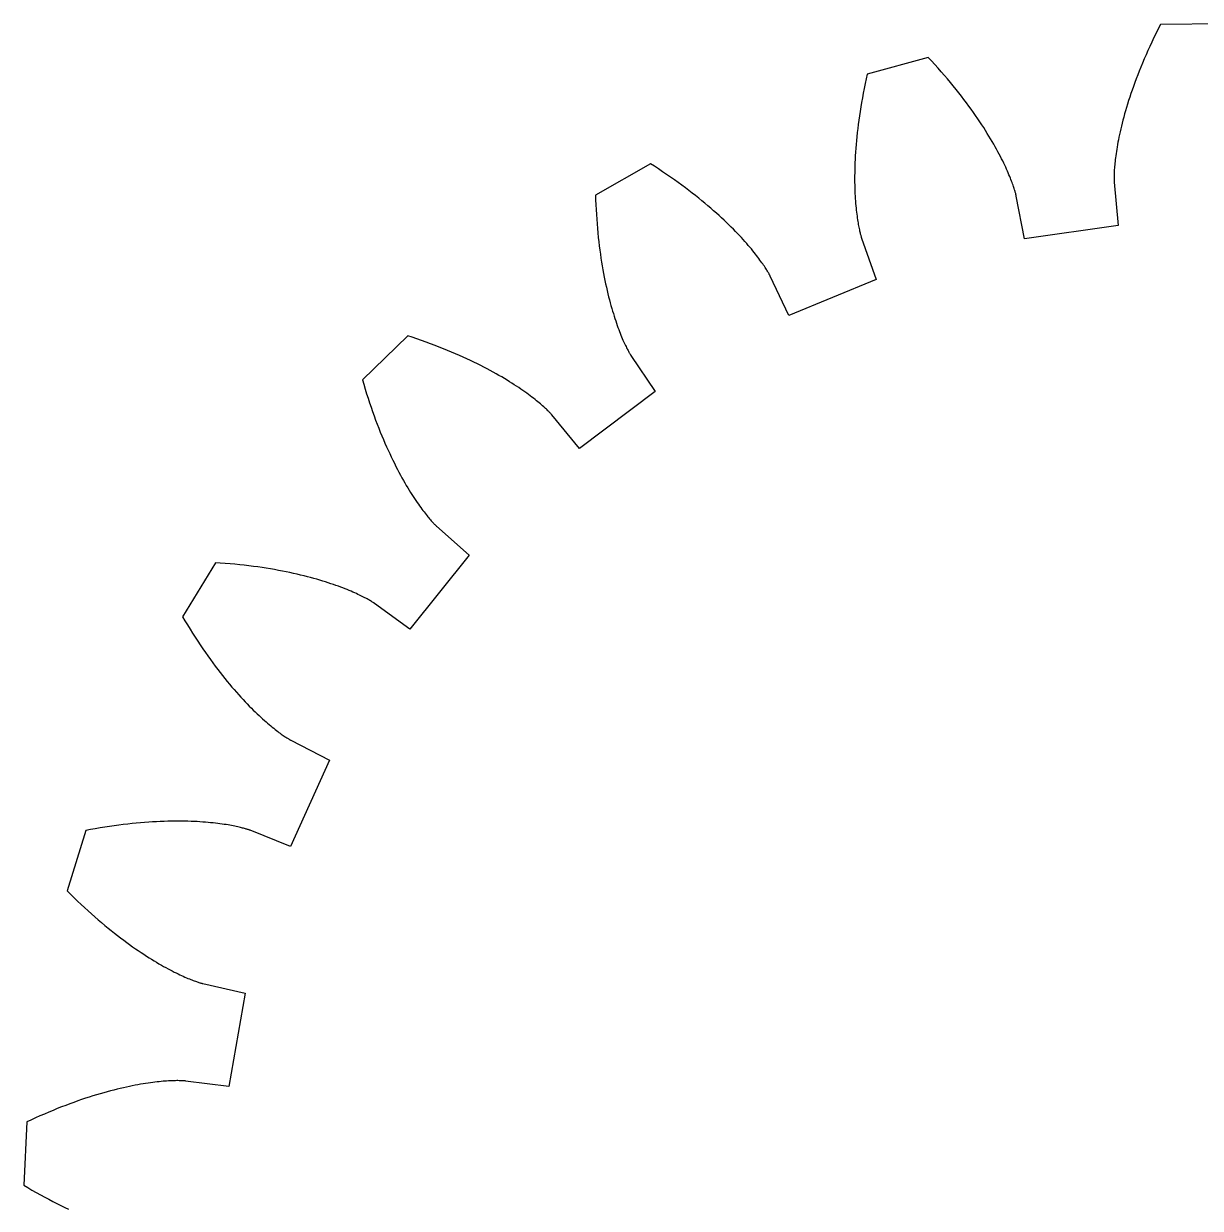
# Model space of a CAD drawing. Header units: metres. Extents: x -27 to 27, y -26.9 to 27.
# Drawn here: x -26.99 to -0.21, y 0.05 to 27 of the extents above; entities that cross this region are included whole.
import ezdxf

# ---------------------------------------------------------------- set-up
doc = ezdxf.new("R2010")
doc.units = ezdxf.units.M
doc.layers.add('1', color=7, linetype='Continuous')

msp = doc.modelspace()

# ---------------------------------------------------------------- linework, layer by layer
at = {"layer": '1'}
for p, q in [((-1.122025, 26.976675), (-1.16988, 26.882523)), ((0.317348, 26.998135), (-1.122025, 26.976675)), ((-1.220467, 26.780802), (-1.269383, 26.680254)), ((-1.16988, 26.882523), (-1.220467, 26.780802)), ((-1.362295, 26.482759), (-1.40634, 26.385851)), ((-1.31665, 26.5809), (-1.362295, 26.482759)), ((-1.269383, 26.680254), (-1.31665, 26.5809)), ((-6.406786, 26.228859), (-7.795601, 25.850117)), ((-6.334687, 26.15168), (-6.406786, 26.228859)), ((-6.257863, 26.067989), (-6.334687, 26.15168)), ((-1.489737, 26.195818), (-1.529139, 26.102736)), ((-1.448813, 26.290197), (-1.489737, 26.195818)), ((-1.40634, 26.385851), (-1.448813, 26.290197)), ((-6.182971, 25.984961), (-6.257863, 26.067989)), ((-6.109993, 25.902622), (-6.182971, 25.984961)), ((-6.038911, 25.820997), (-6.109993, 25.902622)), ((-1.603479, 25.920523), (-1.638468, 25.831434)), ((-1.567044, 26.010963), (-1.603479, 25.920523)), ((-1.529139, 26.102736), (-1.567044, 26.010963)), ((-7.842239, 25.635916), (-7.864613, 25.526361)), ((-7.818538, 25.747021), (-7.842239, 25.635916)), ((-7.795601, 25.850117), (-7.818538, 25.747021)), ((-5.969707, 25.740114), (-6.038911, 25.820997)), ((-5.902363, 25.660002), (-5.969707, 25.740114)), ((-5.836859, 25.580683), (-5.902363, 25.660002)), ((-1.70422, 25.657381), (-1.735035, 25.572454)), ((-1.67204, 25.743715), (-1.70422, 25.657381)), ((-1.638468, 25.831434), (-1.67204, 25.743715)), ((-7.885687, 25.418375), (-7.90549, 25.311966)), ((-7.864613, 25.526361), (-7.885687, 25.418375)), ((-5.773178, 25.502186), (-5.836859, 25.580683)), ((-5.711298, 25.424534), (-5.773178, 25.502186)), ((-5.651202, 25.347754), (-5.711298, 25.424534)), ((-5.592868, 25.27187), (-5.651202, 25.347754)), ((-1.792679, 25.406876), (-1.819563, 25.326262)), ((-1.764512, 25.488945), (-1.792679, 25.406876)), ((-1.735035, 25.572454), (-1.764512, 25.488945)), ((-7.941402, 25.103937), (-7.95757, 25.002346)), ((-7.924052, 25.207148), (-7.941402, 25.103937)), ((-7.90549, 25.311966), (-7.924052, 25.207148)), ((-5.536276, 25.196909), (-5.592868, 25.27187)), ((-5.481406, 25.122894), (-5.536276, 25.196909)), ((-5.428237, 25.04985), (-5.481406, 25.122894)), ((-1.892791, 25.093304), (-1.914819, 25.018661)), ((-1.869591, 25.16946), (-1.892791, 25.093304)), ((-1.845191, 25.247118), (-1.869591, 25.16946)), ((-1.819563, 25.326262), (-1.845191, 25.247118)), ((-7.986477, 24.804071), (-7.999275, 24.707413)), ((-7.972585, 24.902388), (-7.986477, 24.804071)), ((-7.95757, 25.002346), (-7.972585, 24.902388)), ((-5.376748, 24.977798), (-5.428237, 25.04985)), ((-5.326917, 24.906767), (-5.376748, 24.977798)), ((-5.278722, 24.836777), (-5.326917, 24.906767)), ((-5.232141, 24.767851), (-5.278722, 24.836777)), ((-1.974157, 24.803982), (-1.991782, 24.73555)), ((-1.955474, 24.873989), (-1.974157, 24.803982)), ((-1.935704, 24.945553), (-1.955474, 24.873989)), ((-1.914819, 25.018661), (-1.935704, 24.945553)), ((-8.011009, 24.612421), (-8.021712, 24.51911)), ((-7.999275, 24.707413), (-8.011009, 24.612421)), ((-5.187152, 24.70001), (-5.232141, 24.767851)), ((-5.143733, 24.63328), (-5.187152, 24.70001)), ((-5.101861, 24.567682), (-5.143733, 24.63328)), ((-5.061511, 24.503237), (-5.101861, 24.567682)), ((-2.038601, 24.53981), (-2.052285, 24.477789)), ((-2.023975, 24.603449), (-2.038601, 24.53981)), ((-2.008379, 24.668699), (-2.023975, 24.603449)), ((-1.991782, 24.73555), (-2.008379, 24.668699)), ((-8.040137, 24.337563), (-8.04792, 24.249346)), ((-8.03141, 24.427485), (-8.040137, 24.337563)), ((-8.021712, 24.51911), (-8.03141, 24.427485)), ((-5.022662, 24.439968), (-5.061511, 24.503237)), ((-4.985289, 24.377895), (-5.022662, 24.439968)), ((-4.949369, 24.317038), (-4.985289, 24.377895)), ((-4.914876, 24.257418), (-4.949369, 24.317038)), ((-4.881788, 24.199057), (-4.914876, 24.257418)), ((-2.087986, 24.301577), (-2.098201, 24.246157)), ((-2.076948, 24.358662), (-2.087986, 24.301577)), ((-2.065058, 24.417404), (-2.076948, 24.358662)), ((-2.052285, 24.477789), (-2.065058, 24.417404)), ((-8.065925, 23.995052), (-8.070245, 23.913767)), ((-8.060783, 24.078083), (-8.065925, 23.995052)), ((-8.054792, 24.162851), (-8.060783, 24.078083)), ((-8.04792, 24.249346), (-8.054792, 24.162851)), ((-4.85008, 24.141973), (-4.881788, 24.199057)), ((-4.819725, 24.086185), (-4.85008, 24.141973)), ((-4.790699, 24.031713), (-4.819725, 24.086185)), ((-4.762978, 23.978577), (-4.790699, 24.031713)), ((-2.137983, 23.99436), (-2.143893, 23.949123)), ((-2.131432, 24.041315), (-2.137983, 23.99436)), ((-2.124208, 24.089981), (-2.131432, 24.041315)), ((-2.116282, 24.140348), (-2.124208, 24.089981)), ((-2.107622, 24.19241), (-2.116282, 24.140348)), ((-2.098201, 24.246157), (-2.107622, 24.19241)), ((-12.728358, 23.811527), (-13.979352, 23.0993)), ((-12.63933, 23.754704), (-12.728358, 23.811527)), ((-12.544106, 23.692747), (-12.63933, 23.754704)), ((-8.07655, 23.756458), (-8.078598, 23.680452)), ((-8.073776, 23.834232), (-8.07655, 23.756458)), ((-8.070245, 23.913767), (-8.073776, 23.834232)), ((-4.736535, 23.926794), (-4.762978, 23.978577)), ((-4.711345, 23.876385), (-4.736535, 23.926794)), ((-4.687381, 23.827362), (-4.711345, 23.876385)), ((-4.664617, 23.779747), (-4.687381, 23.827362)), ((-4.643027, 23.733557), (-4.664617, 23.779747)), ((-4.622585, 23.688807), (-4.643027, 23.733557)), ((-2.164888, 23.74897), (-2.167591, 23.71419)), ((-2.161727, 23.785511), (-2.164888, 23.74897)), ((-2.158078, 23.823801), (-2.161727, 23.785511)), ((-2.15391, 23.863838), (-2.158078, 23.823801)), ((-2.149192, 23.905615), (-2.15391, 23.863838)), ((-2.143893, 23.949123), (-2.149192, 23.905615)), ((-12.450919, 23.630953), (-12.544106, 23.692747)), ((-12.359757, 23.569349), (-12.450919, 23.630953)), ((-12.270609, 23.507967), (-12.359757, 23.569349)), ((-12.183464, 23.446835), (-12.270609, 23.507967)), ((-12.098313, 23.385986), (-12.183464, 23.446835)), ((-8.080635, 23.533766), (-8.080688, 23.4631)), ((-8.080688, 23.4631), (-8.080138, 23.394224)), ((-8.079949, 23.60622), (-8.080635, 23.533766)), ((-8.078598, 23.680452), (-8.079949, 23.60622)), ((-4.603262, 23.645512), (-4.622585, 23.688807)), ((-4.585034, 23.603693), (-4.603262, 23.645512)), ((-4.567871, 23.56336), (-4.585034, 23.603693)), ((-4.551747, 23.524534), (-4.567871, 23.56336)), ((-4.536634, 23.487225), (-4.551747, 23.524534)), ((-4.522505, 23.45145), (-4.536634, 23.487225)), ((-4.50933, 23.417221), (-4.522505, 23.45145)), ((-2.176306, 23.520304), (-2.176466, 23.499731)), ((-2.176466, 23.499731), (-2.176448, 23.480946)), ((-2.176448, 23.480946), (-2.176283, 23.463951)), ((-2.175937, 23.542664), (-2.176306, 23.520304)), ((-2.176283, 23.463951), (-2.176004, 23.448748)), ((-2.176004, 23.448748), (-2.17564, 23.435333)), ((-2.175328, 23.566809), (-2.175937, 23.542664)), ((-2.174447, 23.592733), (-2.175328, 23.566809)), ((-2.173265, 23.62044), (-2.174447, 23.592733)), ((-2.171748, 23.64992), (-2.173265, 23.62044)), ((-2.169868, 23.681171), (-2.171748, 23.64992)), ((-2.167591, 23.71419), (-2.169868, 23.681171)), ((-12.015141, 23.325449), (-12.098313, 23.385986)), ((-11.933939, 23.265255), (-12.015141, 23.325449)), ((-11.854692, 23.205433), (-11.933939, 23.265255)), ((-11.77739, 23.146009), (-11.854692, 23.205433)), ((-8.080138, 23.394224), (-8.079018, 23.327145)), ((-8.079018, 23.327145), (-8.077357, 23.261866)), ((-8.077357, 23.261866), (-8.075189, 23.198391)), ((-8.075189, 23.198391), (-8.072542, 23.136726)), ((-4.497083, 23.384556), (-4.50933, 23.417221)), ((-4.485735, 23.353466), (-4.497083, 23.384556)), ((-4.475257, 23.323963), (-4.485735, 23.353466)), ((-4.465621, 23.296061), (-4.475257, 23.323963)), ((-4.456798, 23.269772), (-4.465621, 23.296061)), ((-4.448759, 23.245108), (-4.456798, 23.269772)), ((-4.441475, 23.22208), (-4.448759, 23.245108)), ((-4.434916, 23.200701), (-4.441475, 23.22208)), ((-4.429055, 23.180981), (-4.434916, 23.200701)), ((-4.42386, 23.162926), (-4.429055, 23.180981)), ((-2.17564, 23.435333), (-2.175224, 23.423712)), ((-2.175224, 23.423712), (-2.174786, 23.413883)), ((-2.174786, 23.413883), (-2.174358, 23.405844)), ((-2.174358, 23.405844), (-2.17397, 23.399593)), ((-2.17397, 23.399593), (-2.173655, 23.395132)), ((-2.173655, 23.395132), (-2.173366, 23.391565)), ((-2.173366, 23.391565), (-2.081563, 22.403505)), ((-13.979352, 23.0993), (-13.975929, 22.993738)), ((-13.975929, 22.993738), (-13.971255, 22.88023)), ((-11.702017, 23.087017), (-11.77739, 23.146009)), ((-11.628562, 23.028486), (-11.702017, 23.087017)), ((-11.557008, 22.97044), (-11.628562, 23.028486)), ((-11.487345, 22.912914), (-11.557008, 22.97044)), ((-11.419554, 22.855932), (-11.487345, 22.912914)), ((-8.072542, 23.136726), (-8.06945, 23.076874)), ((-8.06945, 23.076874), (-8.065945, 23.018835)), ((-8.065945, 23.018835), (-8.062056, 22.962616)), ((-8.062056, 22.962616), (-8.057816, 22.908215)), ((-8.057816, 22.908215), (-8.053255, 22.855637)), ((-4.419302, 23.146553), (-4.42386, 23.162926)), ((-4.415353, 23.13187), (-4.419302, 23.146553)), ((-4.411981, 23.118881), (-4.415353, 23.13187)), ((-4.409156, 23.107601), (-4.411981, 23.118881)), ((-4.406849, 23.098036), (-4.409156, 23.107601)), ((-4.405031, 23.090195), (-4.406849, 23.098036)), ((-4.403668, 23.084082), (-4.405031, 23.090195)), ((-4.402734, 23.079708), (-4.403668, 23.084082)), ((-4.402022, 23.0762), (-4.402734, 23.079708)), ((-4.216081, 22.101463), (-4.402022, 23.0762)), ((-13.971255, 22.88023), (-13.965681, 22.768555)), ((-13.965681, 22.768555), (-13.959238, 22.658718)), ((-13.959238, 22.658718), (-13.951956, 22.550726)), ((-11.353623, 22.799524), (-11.419554, 22.855932)), ((-11.289536, 22.743717), (-11.353623, 22.799524)), ((-11.227279, 22.688541), (-11.289536, 22.743717)), ((-11.166832, 22.634022), (-11.227279, 22.688541)), ((-8.053255, 22.855637), (-8.048407, 22.80488)), ((-8.048407, 22.80488), (-8.043302, 22.755947)), ((-8.043302, 22.755947), (-8.03797, 22.708838)), ((-8.03797, 22.708838), (-8.032444, 22.663553)), ((-8.032444, 22.663553), (-8.026756, 22.620092)), ((-13.951956, 22.550726), (-13.943868, 22.444586)), ((-13.943868, 22.444586), (-13.935006, 22.340303)), ((-11.108182, 22.580185), (-11.166832, 22.634022)), ((-11.051311, 22.527061), (-11.108182, 22.580185)), ((-10.996202, 22.474676), (-11.051311, 22.527061)), ((-10.94284, 22.423056), (-10.996202, 22.474676)), ((-10.891204, 22.372227), (-10.94284, 22.423056)), ((-10.841277, 22.322216), (-10.891204, 22.372227)), ((-8.026756, 22.620092), (-8.020937, 22.578455)), ((-8.020937, 22.578455), (-8.015017, 22.538639)), ((-8.015017, 22.538639), (-8.009029, 22.500645)), ((-8.009029, 22.500645), (-8.003003, 22.464466)), ((-8.003003, 22.464466), (-7.996972, 22.430105)), ((-7.996972, 22.430105), (-7.990965, 22.39756)), ((-7.990965, 22.39756), (-7.985015, 22.366821)), ((-2.081563, 22.403505), (-4.216081, 22.101463)), ((-13.935006, 22.340303), (-13.9254, 22.237883)), ((-13.9254, 22.237883), (-13.915085, 22.137331)), ((-13.915085, 22.137331), (-13.90409, 22.038651)), ((-10.793042, 22.273046), (-10.841277, 22.322216)), ((-10.746479, 22.224747), (-10.793042, 22.273046)), ((-10.701571, 22.177343), (-10.746479, 22.224747)), ((-10.658296, 22.130856), (-10.701571, 22.177343)), ((-10.616636, 22.085316), (-10.658296, 22.130856)), ((-7.985015, 22.366821), (-7.979152, 22.337891)), ((-7.979152, 22.337891), (-7.973408, 22.31076)), ((-7.973408, 22.31076), (-7.967813, 22.285431)), ((-7.967813, 22.285431), (-7.962399, 22.261894)), ((-7.962399, 22.261894), (-7.957195, 22.240145)), ((-7.957195, 22.240145), (-7.952234, 22.220179)), ((-7.952234, 22.220179), (-7.947545, 22.201986)), ((-7.947545, 22.201986), (-7.943159, 22.185566)), ((-7.943159, 22.185566), (-7.939107, 22.170912)), ((-7.939107, 22.170912), (-7.93542, 22.158009)), ((-7.93542, 22.158009), (-7.932126, 22.146856)), ((-7.932126, 22.146856), (-7.929257, 22.137444)), ((-7.929257, 22.137444), (-7.926844, 22.129765)), ((-7.926844, 22.129765), (-7.924914, 22.123808)), ((-7.924914, 22.123808), (-7.923499, 22.119564)), ((-7.923499, 22.119564), (-7.922332, 22.116182)), ((-7.922332, 22.116182), (-7.587692, 21.181995)), ((-13.90409, 22.038651), (-13.892448, 21.941845)), ((-13.892448, 21.941845), (-13.880191, 21.846918)), ((-13.880191, 21.846918), (-13.867352, 21.753878)), ((-10.576571, 22.040741), (-10.616636, 22.085316)), ((-10.538081, 21.997162), (-10.576571, 22.040741)), ((-10.501145, 21.954599), (-10.538081, 21.997162)), ((-10.465743, 21.913076), (-10.501145, 21.954599)), ((-10.431853, 21.87262), (-10.465743, 21.913076)), ((-10.399455, 21.83325), (-10.431853, 21.87262)), ((-10.368526, 21.794989), (-10.399455, 21.83325)), ((-13.867352, 21.753878), (-13.853959, 21.66272)), ((-13.853959, 21.66272), (-13.840048, 21.57345)), ((-13.840048, 21.57345), (-13.825649, 21.486071)), ((-10.339043, 21.75786), (-10.368526, 21.794989)), ((-10.310987, 21.721888), (-10.339043, 21.75786)), ((-10.284333, 21.68709), (-10.310987, 21.721888)), ((-10.25906, 21.653494), (-10.284333, 21.68709)), ((-10.235144, 21.621115), (-10.25906, 21.653494)), ((-10.212561, 21.589977), (-10.235144, 21.621115)), ((-10.191288, 21.560101), (-10.212561, 21.589977)), ((-10.171302, 21.531507), (-10.191288, 21.560101)), ((-13.825649, 21.486071), (-13.810795, 21.400583)), ((-13.810795, 21.400583), (-13.795517, 21.31699)), ((-13.795517, 21.31699), (-13.779847, 21.235289)), ((-10.152579, 21.504217), (-10.171302, 21.531507)), ((-10.135093, 21.478245), (-10.152579, 21.504217)), ((-10.11882, 21.453617), (-10.135093, 21.478245)), ((-10.103737, 21.430347), (-10.11882, 21.453617)), ((-10.089817, 21.408459), (-10.103737, 21.430347)), ((-10.077035, 21.387966), (-10.089817, 21.408459)), ((-10.065366, 21.368889), (-10.077035, 21.387966)), ((-10.054784, 21.351246), (-10.065366, 21.368889)), ((-10.045262, 21.335051), (-10.054784, 21.351246)), ((-10.036777, 21.320326), (-10.045262, 21.335051)), ((-10.029299, 21.307085), (-10.036777, 21.320326)), ((-10.022803, 21.295345), (-10.029299, 21.307085)), ((-10.017262, 21.28512), (-10.022803, 21.295345)), ((-13.779847, 21.235289), (-13.763817, 21.155483)), ((-13.763817, 21.155483), (-13.747458, 21.077568)), ((-13.747458, 21.077568), (-13.730803, 21.001547)), ((-10.012649, 21.276428), (-10.017262, 21.28512)), ((-10.008937, 21.269287), (-10.012649, 21.276428)), ((-10.006098, 21.263704), (-10.008937, 21.269287)), ((-10.004105, 21.259701), (-10.006098, 21.263704)), ((-10.002543, 21.256481), (-10.004105, 21.259701)), ((-9.580036, 20.358608), (-10.002543, 21.256481)), ((-7.587692, 21.181995), (-9.580036, 20.358608)), ((-13.730803, 21.001547), (-13.713883, 20.92742)), ((-13.713883, 20.92742), (-13.696733, 20.855185)), ((-13.696733, 20.855185), (-13.679379, 20.784836)), ((-13.679379, 20.784836), (-13.661856, 20.716377)), ((-13.661856, 20.716377), (-13.644194, 20.649801)), ((-13.644194, 20.649801), (-13.626427, 20.585108)), ((-13.626427, 20.585108), (-13.608584, 20.522293)), ((-13.608584, 20.522293), (-13.590698, 20.461353)), ((-13.590698, 20.461353), (-13.572801, 20.402285)), ((-13.572801, 20.402285), (-13.55492, 20.345079)), ((-13.55492, 20.345079), (-13.537091, 20.289738)), ((-13.537091, 20.289738), (-13.519343, 20.236252)), ((-13.519343, 20.236252), (-13.501707, 20.184612)), ((-13.501707, 20.184612), (-13.484215, 20.134821)), ((-13.484215, 20.134821), (-13.466896, 20.086864)), ((-13.466896, 20.086864), (-13.449781, 20.040739)), ((-13.449781, 20.040739), (-13.432901, 19.996435)), ((-13.432901, 19.996435), (-13.416288, 19.953947)), ((-13.416288, 19.953947), (-13.39997, 19.913267)), ((-18.25016, 19.898031), (-19.284727, 18.89707)), ((-18.149796, 19.865131), (-18.25016, 19.898031)), ((-18.042156, 19.828804), (-18.149796, 19.865131)), ((-17.936529, 19.792126), (-18.042156, 19.828804)), ((-17.832912, 19.755129), (-17.936529, 19.792126)), ((-17.731298, 19.717844), (-17.832912, 19.755129)), ((-17.631689, 19.680305), (-17.731298, 19.717844)), ((-17.534081, 19.642546), (-17.631689, 19.680305)), ((-13.39997, 19.913267), (-13.383979, 19.874384)), ((-13.383979, 19.874384), (-13.368343, 19.837292)), ((-13.368343, 19.837292), (-13.353095, 19.801979)), ((-13.353095, 19.801979), (-13.338261, 19.768436)), ((-13.338261, 19.768436), (-13.323874, 19.736656)), ((-13.323874, 19.736656), (-13.309962, 19.706625)), ((-13.309962, 19.706625), (-13.296555, 19.678333)), ((-13.296555, 19.678333), (-13.283681, 19.65177)), ((-17.438467, 19.604593), (-17.534081, 19.642546)), ((-17.344847, 19.566484), (-17.438467, 19.604593)), ((-17.253212, 19.52825), (-17.344847, 19.566484)), ((-17.163559, 19.489918), (-17.253212, 19.52825)), ((-17.075884, 19.451523), (-17.163559, 19.489918)), ((-16.990181, 19.413097), (-17.075884, 19.451523)), ((-16.906439, 19.374672), (-16.990181, 19.413097)), ((-13.283681, 19.65177), (-13.27137, 19.626921)), ((-13.27137, 19.626921), (-13.259652, 19.603779)), ((-13.259652, 19.603779), (-13.248554, 19.582327)), ((-13.248554, 19.582327), (-13.238106, 19.562555)), ((-13.238106, 19.562555), (-13.228334, 19.544449)), ((-13.228334, 19.544449), (-13.219269, 19.527996)), ((-13.219269, 19.527996), (-13.210938, 19.513182)), ((-13.210938, 19.513182), (-13.203368, 19.499994)), ((-13.203368, 19.499994), (-13.196588, 19.488415)), ((-13.196588, 19.488415), (-13.190624, 19.478432)), ((-13.190624, 19.478432), (-13.185505, 19.47003)), ((-13.185505, 19.47003), (-13.181257, 19.463192)), ((-13.181257, 19.463192), (-13.177906, 19.457901)), ((-13.177906, 19.457901), (-13.175481, 19.454144)), ((-13.175481, 19.454144), (-13.17351, 19.451157)), ((-13.17351, 19.451157), (-12.617061, 18.629539)), ((-16.824659, 19.336277), (-16.906439, 19.374672)), ((-16.744827, 19.297943), (-16.824659, 19.336277)), ((-16.666939, 19.259705), (-16.744827, 19.297943)), ((-16.590988, 19.221588), (-16.666939, 19.259705)), ((-16.516964, 19.183628), (-16.590988, 19.221588)), ((-16.444859, 19.145855), (-16.516964, 19.183628)), ((-16.374662, 19.108295), (-16.444859, 19.145855)), ((-19.284727, 18.89707), (-19.255159, 18.795675)), ((-16.306366, 19.070984), (-16.374662, 19.108295)), ((-16.239962, 19.033949), (-16.306366, 19.070984)), ((-16.175438, 18.997221), (-16.239962, 19.033949)), ((-16.112783, 18.960831), (-16.175438, 18.997221)), ((-16.051989, 18.924807), (-16.112783, 18.960831)), ((-15.99304, 18.889177), (-16.051989, 18.924807)), ((-15.935928, 18.853975), (-15.99304, 18.889177)), ((-19.255159, 18.795675), (-19.222404, 18.686895)), ((-19.222404, 18.686895), (-19.189232, 18.580114)), ((-15.880642, 18.819229), (-15.935928, 18.853975)), ((-15.827166, 18.784964), (-15.880642, 18.819229)), ((-15.77549, 18.751215), (-15.827166, 18.784964)), ((-15.725598, 18.718004), (-15.77549, 18.751215)), ((-15.677479, 18.685366), (-15.725598, 18.718004)), ((-15.63112, 18.653328), (-15.677479, 18.685366)), ((-15.586503, 18.621914), (-15.63112, 18.653328)), ((-15.543616, 18.591154), (-15.586503, 18.621914)), ((-12.617061, 18.629539), (-14.342041, 17.336546)), ((-19.189232, 18.580114), (-19.155676, 18.475332)), ((-19.155676, 18.475332), (-19.121767, 18.372543)), ((-19.121767, 18.372543), (-19.087536, 18.271749)), ((-15.502445, 18.561079), (-15.543616, 18.591154)), ((-15.462972, 18.531712), (-15.502445, 18.561079)), ((-15.425182, 18.50308), (-15.462972, 18.531712)), ((-15.389062, 18.475216), (-15.425182, 18.50308)), ((-15.354592, 18.448141), (-15.389062, 18.475216)), ((-15.321757, 18.421885), (-15.354592, 18.448141)), ((-15.29054, 18.396471), (-15.321757, 18.421885)), ((-15.260923, 18.371929), (-15.29054, 18.396471)), ((-15.232889, 18.34828), (-15.260923, 18.371929)), ((-15.20642, 18.325556), (-15.232889, 18.34828)), ((-19.087536, 18.271749), (-19.053019, 18.172947)), ((-19.053019, 18.172947), (-19.018244, 18.076134)), ((-19.018244, 18.076134), (-18.983246, 17.981306)), ((-15.181499, 18.30378), (-15.20642, 18.325556)), ((-15.158103, 18.282972), (-15.181499, 18.30378)), ((-15.136217, 18.263165), (-15.158103, 18.282972)), ((-15.11582, 18.244377), (-15.136217, 18.263165)), ((-15.096894, 18.226637), (-15.11582, 18.244377)), ((-15.079417, 18.209967), (-15.096894, 18.226637)), ((-15.063371, 18.194391), (-15.079417, 18.209967)), ((-15.048734, 18.179934), (-15.063371, 18.194391)), ((-15.035483, 18.166616), (-15.048734, 18.179934)), ((-15.023602, 18.154463), (-15.035483, 18.166616)), ((-15.013067, 18.143499), (-15.023602, 18.154463)), ((-15.003855, 18.133743), (-15.013067, 18.143499)), ((-14.995946, 18.125217), (-15.003855, 18.133743)), ((-14.989316, 18.117947), (-14.995946, 18.125217)), ((-14.983944, 18.111952), (-14.989316, 18.117947)), ((-14.979806, 18.10725), (-14.983944, 18.111952)), ((-14.97688, 18.103868), (-14.979806, 18.10725)), ((-14.974566, 18.101139), (-14.97688, 18.103868)), ((-14.342041, 17.336546), (-14.974566, 18.101139)), ((-18.983246, 17.981306), (-18.948055, 17.888458)), ((-18.948055, 17.888458), (-18.912704, 17.79759)), ((-18.912704, 17.79759), (-18.877226, 17.708694)), ((-18.877226, 17.708694), (-18.841652, 17.621769)), ((-18.841652, 17.621769), (-18.806009, 17.536806)), ((-18.806009, 17.536806), (-18.770336, 17.453802)), ((-18.770336, 17.453802), (-18.734659, 17.372747)), ((-18.734659, 17.372747), (-18.699011, 17.29364)), ((-18.699011, 17.29364), (-18.663424, 17.216473)), ((-18.663424, 17.216473), (-18.627928, 17.141235)), ((-18.627928, 17.141235), (-18.592554, 17.067923)), ((-18.592554, 17.067923), (-18.557333, 16.996525)), ((-18.557333, 16.996525), (-18.522297, 16.927034)), ((-18.522297, 16.927034), (-18.487474, 16.859444)), ((-18.487474, 16.859444), (-18.452896, 16.793743)), ((-18.452896, 16.793743), (-18.418594, 16.729919)), ((-18.418594, 16.729919), (-18.384596, 16.667969)), ((-18.384596, 16.667969), (-18.350933, 16.607878)), ((-18.350933, 16.607878), (-18.317635, 16.549635)), ((-18.317635, 16.549635), (-18.284733, 16.493231)), ((-18.284733, 16.493231), (-18.252253, 16.438654)), ((-18.252253, 16.438654), (-18.220226, 16.385891)), ((-18.220226, 16.385891), (-18.188683, 16.33493)), ((-18.188683, 16.33493), (-18.15765, 16.285761)), ((-18.15765, 16.285761), (-18.127159, 16.238369)), ((-18.127159, 16.238369), (-18.097235, 16.192739)), ((-18.097235, 16.192739), (-18.067909, 16.148861)), ((-18.067909, 16.148861), (-18.039207, 16.106718)), ((-18.039207, 16.106718), (-18.01116, 16.066298)), ((-18.01116, 16.066298), (-17.983793, 16.027584)), ((-17.983793, 16.027584), (-17.957134, 15.990562)), ((-17.957134, 15.990562), (-17.931213, 15.955218)), ((-17.931213, 15.955218), (-17.906055, 15.921535)), ((-17.906055, 15.921535), (-17.881685, 15.889495)), ((-17.881685, 15.889495), (-17.858133, 15.859085)), ((-17.858133, 15.859085), (-17.835424, 15.830285)), ((-17.835424, 15.830285), (-17.813585, 15.803081)), ((-17.813585, 15.803081), (-17.792643, 15.777453)), ((-17.792643, 15.777453), (-17.772621, 15.753384)), ((-17.772621, 15.753384), (-17.753546, 15.730856)), ((-17.753546, 15.730856), (-17.735441, 15.709849)), ((-17.735441, 15.709849), (-17.718336, 15.690349)), ((-17.718336, 15.690349), (-17.702253, 15.672331)), ((-17.702253, 15.672331), (-17.687214, 15.655779)), ((-17.687214, 15.655779), (-17.673248, 15.640673)), ((-17.673248, 15.640673), (-17.660376, 15.62699)), ((-17.660376, 15.62699), (-17.648623, 15.614714)), ((-17.648623, 15.614714), (-17.638012, 15.603823)), ((-17.638012, 15.603823), (-17.628565, 15.594294)), ((-17.628565, 15.594294), (-17.620304, 15.586107)), ((-17.620304, 15.586107), (-17.613256, 15.579241)), ((-17.613256, 15.579241), (-17.607443, 15.573674)), ((-17.607443, 15.573674), (-17.60288, 15.569383)), ((-17.60288, 15.569383), (-17.599598, 15.566347)), ((-17.599598, 15.566347), (-17.596945, 15.563945)), ((-17.596945, 15.563945), (-16.853649, 14.906524)), ((-16.853649, 14.906524), (-18.202883, 13.225168)), ((-22.625235, 14.73427), (-23.37837, 13.507469)), ((-22.519844, 14.727364), (-22.625235, 14.73427)), ((-22.406551, 14.718946), (-22.519844, 14.727364)), ((-22.29512, 14.709688), (-22.406551, 14.718946)), ((-22.185558, 14.699622), (-22.29512, 14.709688)), ((-22.077866, 14.68878), (-22.185558, 14.699622)), ((-21.97205, 14.677192), (-22.077866, 14.68878)), ((-21.868116, 14.664892), (-21.97205, 14.677192)), ((-21.766069, 14.651911), (-21.868116, 14.664892)), ((-21.665913, 14.638282), (-21.766069, 14.651911)), ((-21.567648, 14.624036), (-21.665913, 14.638282)), ((-21.471279, 14.609204), (-21.567648, 14.624036)), ((-21.37681, 14.59382), (-21.471279, 14.609204)), ((-21.284243, 14.577916), (-21.37681, 14.59382)), ((-21.193577, 14.561522), (-21.284243, 14.577916)), ((-21.104816, 14.544672), (-21.193577, 14.561522)), ((-21.01796, 14.527395), (-21.104816, 14.544672)), ((-20.93301, 14.509727), (-21.01796, 14.527395)), ((-20.849966, 14.491698), (-20.93301, 14.509727)), ((-20.768827, 14.47334), (-20.849966, 14.491698)), ((-20.689592, 14.454684), (-20.768827, 14.47334)), ((-20.612261, 14.435762), (-20.689592, 14.454684)), ((-20.536831, 14.416607), (-20.612261, 14.435762)), ((-20.463303, 14.397249), (-20.536831, 14.416607)), ((-20.391672, 14.377723), (-20.463303, 14.397249)), ((-20.321936, 14.358056), (-20.391672, 14.377723)), ((-20.254091, 14.338283), (-20.321936, 14.358056)), ((-20.188135, 14.318434), (-20.254091, 14.338283)), ((-20.124063, 14.29854), (-20.188135, 14.318434)), ((-20.061872, 14.278634), (-20.124063, 14.29854)), ((-20.001556, 14.258746), (-20.061872, 14.278634)), ((-19.94311, 14.238908), (-20.001556, 14.258746)), ((-19.886526, 14.219149), (-19.94311, 14.238908)), ((-19.831802, 14.199503), (-19.886526, 14.219149)), ((-19.778933, 14.179999), (-19.831802, 14.199503)), ((-19.727905, 14.160667), (-19.778933, 14.179999)), ((-19.678717, 14.141541), (-19.727905, 14.160667)), ((-19.631359, 14.122649), (-19.678717, 14.141541)), ((-19.585823, 14.104021), (-19.631359, 14.122649)), ((-19.542101, 14.085688), (-19.585823, 14.104021)), ((-19.500185, 14.06768), (-19.542101, 14.085688)), ((-19.460064, 14.050029), (-19.500185, 14.06768)), ((-19.421732, 14.032763), (-19.460064, 14.050029)), ((-19.385176, 14.015911), (-19.421732, 14.032763)), ((-19.350386, 13.999505), (-19.385176, 14.015911)), ((-19.31735, 13.983572), (-19.350386, 13.999505)), ((-19.286062, 13.968143), (-19.31735, 13.983572)), ((-19.256508, 13.953249), (-19.286062, 13.968143)), ((-19.228672, 13.938913), (-19.256508, 13.953249)), ((-19.202549, 13.925171), (-19.228672, 13.938913)), ((-19.17812, 13.912046), (-19.202549, 13.925171)), ((-19.155376, 13.89957), (-19.17812, 13.912046)), ((-19.134304, 13.887771), (-19.155376, 13.89957)), ((-19.114887, 13.876675), (-19.134304, 13.887771)), ((-19.097115, 13.866312), (-19.114887, 13.876675)), ((-19.080969, 13.856708), (-19.097115, 13.866312)), ((-19.066439, 13.847892), (-19.080969, 13.856708)), ((-19.053509, 13.839891), (-19.066439, 13.847892)), ((-19.042158, 13.832732), (-19.053509, 13.839891)), ((-19.032377, 13.826443), (-19.042158, 13.832732)), ((-19.024149, 13.821049), (-19.032377, 13.826443)), ((-19.017454, 13.816577), (-19.024149, 13.821049)), ((-19.012278, 13.813054), (-19.017454, 13.816577)), ((-19.008602, 13.810506), (-19.012278, 13.813054)), ((-19.005682, 13.808436), (-19.008602, 13.810506)), ((-18.202883, 13.225168), (-19.005682, 13.808436)), ((-23.37837, 13.507469), (-23.324516, 13.416614)), ((-23.324516, 13.416614), (-23.265738, 13.319397)), ((-23.265738, 13.319397), (-23.207052, 13.224221)), ((-23.207052, 13.224221), (-23.148493, 13.131075)), ((-23.148493, 13.131075), (-23.090086, 13.039949)), ((-23.090086, 13.039949), (-23.031864, 12.950833)), ((-23.031864, 12.950833), (-22.973862, 12.86372)), ((-22.973862, 12.86372), (-22.916101, 12.778595)), ((-22.916101, 12.778595), (-22.858622, 12.695451)), ((-22.858622, 12.695451), (-22.801447, 12.614272)), ((-22.801447, 12.614272), (-22.744608, 12.535049)), ((-22.744608, 12.535049), (-22.688135, 12.45777)), ((-22.688135, 12.45777), (-22.632061, 12.382423)), ((-22.632061, 12.382423), (-22.57641, 12.308992)), ((-22.57641, 12.308992), (-22.521215, 12.237468)), ((-22.521215, 12.237468), (-22.466501, 12.167833)), ((-22.466501, 12.167833), (-22.4123, 12.100077)), ((-22.4123, 12.100077), (-22.358641, 12.034183)), ((-22.358641, 12.034183), (-22.30555, 11.970137)), ((-22.30555, 11.970137), (-22.253056, 11.907924)), ((-22.253056, 11.907924), (-22.201183, 11.847528)), ((-22.201183, 11.847528), (-22.149965, 11.788935)), ((-22.149965, 11.788935), (-22.099428, 11.732127)), ((-22.099428, 11.732127), (-22.049599, 11.67709)), ((-22.049599, 11.67709), (-22.000502, 11.623803)), ((-22.000502, 11.623803), (-21.952166, 11.572253)), ((-21.952166, 11.572253), (-21.904615, 11.522421)), ((-21.904615, 11.522421), (-21.85788, 11.474289)), ((-21.85788, 11.474289), (-21.811983, 11.42784)), ((-21.811983, 11.42784), (-21.766951, 11.383055)), ((-21.766951, 11.383055), (-21.722809, 11.339914)), ((-21.722809, 11.339914), (-21.679583, 11.298399)), ((-21.679583, 11.298399), (-21.637297, 11.258492)), ((-21.637297, 11.258492), (-21.595978, 11.220171)), ((-21.595978, 11.220171), (-21.555647, 11.183417)), ((-21.555647, 11.183417), (-21.516329, 11.148211)), ((-21.516329, 11.148211), (-21.47805, 11.11453)), ((-21.47805, 11.11453), (-21.440832, 11.082355)), ((-21.440832, 11.082355), (-21.404696, 11.051662)), ((-21.404696, 11.051662), (-21.369669, 11.022434)), ((-21.369669, 11.022434), (-21.335772, 10.994646)), ((-21.335772, 10.994646), (-21.303026, 10.968278)), ((-21.303026, 10.968278), (-21.271456, 10.943305)), ((-21.271456, 10.943305), (-21.241081, 10.919707)), ((-21.241081, 10.919707), (-21.211924, 10.89746)), ((-21.211924, 10.89746), (-21.184006, 10.876541)), ((-21.184006, 10.876541), (-21.157347, 10.856927)), ((-21.157347, 10.856927), (-21.131968, 10.838593)), ((-21.131968, 10.838593), (-21.107889, 10.821517)), ((-21.107889, 10.821517), (-21.085131, 10.805673)), ((-21.085131, 10.805673), (-21.063713, 10.791039)), ((-21.063713, 10.791039), (-21.043653, 10.777587)), ((-21.043653, 10.777587), (-21.024971, 10.765294)), ((-21.024971, 10.765294), (-21.007687, 10.754136)), ((-21.007687, 10.754136), (-20.991816, 10.744084)), ((-20.991816, 10.744084), (-20.977379, 10.735117)), ((-20.977379, 10.735117), (-20.964394, 10.727207)), ((-20.964394, 10.727207), (-20.952873, 10.720326)), ((-20.952873, 10.720326), (-20.942837, 10.714451)), ((-20.942837, 10.714451), (-20.934303, 10.709554)), ((-20.934303, 10.709554), (-20.927286, 10.705608)), ((-20.927286, 10.705608), (-20.921801, 10.702586)), ((-20.921801, 10.702586), (-20.917866, 10.700461)), ((-20.917866, 10.700461), (-20.9147, 10.698795)), ((-20.9147, 10.698795), (-20.031263, 10.246878)), ((-20.031263, 10.246878), (-20.91997, 8.282804)), ((-25.578684, 8.644702), (-26.003067, 7.269146)), ((-25.474886, 8.664223), (-25.578684, 8.644702)), ((-25.36306, 8.684243), (-25.474886, 8.664223)), ((-25.252829, 8.702989), (-25.36306, 8.684243)), ((-25.144203, 8.720487), (-25.252829, 8.702989)), ((-25.037199, 8.736766), (-25.144203, 8.720487)), ((-24.931824, 8.751858), (-25.037199, 8.736766)), ((-24.828098, 8.765791), (-24.931824, 8.751858)), ((-24.726028, 8.778596), (-24.828098, 8.765791)), ((-24.625629, 8.790303), (-24.726028, 8.778596)), ((-24.526909, 8.800941), (-24.625629, 8.790303)), ((-24.42988, 8.810542), (-24.526909, 8.800941)), ((-24.334553, 8.819135), (-24.42988, 8.810542)), ((-24.240938, 8.826751), (-24.334553, 8.819135)), ((-24.149044, 8.83342), (-24.240938, 8.826751)), ((-24.058882, 8.839172), (-24.149044, 8.83342)), ((-23.970457, 8.84404), (-24.058882, 8.839172)), ((-23.883781, 8.848053), (-23.970457, 8.84404)), ((-23.798862, 8.851242), (-23.883781, 8.848053)), ((-23.715708, 8.85364), (-23.798862, 8.851242)), ((-23.634323, 8.855274), (-23.715708, 8.85364)), ((-23.554714, 8.856178), (-23.634323, 8.855274)), ((-23.476892, 8.856383), (-23.554714, 8.856178)), ((-23.40086, 8.85592), (-23.476892, 8.856383)), ((-23.326624, 8.85482), (-23.40086, 8.85592)), ((-23.254187, 8.853114), (-23.326624, 8.85482)), ((-23.183558, 8.850835), (-23.254187, 8.853114)), ((-23.114737, 8.848011), (-23.183558, 8.850835)), ((-23.047729, 8.844677), (-23.114737, 8.848011)), ((-22.982544, 8.840863), (-23.047729, 8.844677)), ((-22.919174, 8.836599), (-22.982544, 8.840863)), ((-22.857632, 8.83192), (-22.919174, 8.836599)), ((-22.797913, 8.826853), (-22.857632, 8.83192)), ((-22.740023, 8.821433), (-22.797913, 8.826853)), ((-22.683962, 8.815691), (-22.740023, 8.821433)), ((-22.62973, 8.809657), (-22.683962, 8.815691)), ((-22.57733, 8.803364), (-22.62973, 8.809657)), ((-22.526762, 8.796843), (-22.57733, 8.803364)), ((-22.478024, 8.790124), (-22.526762, 8.796843)), ((-22.431116, 8.78324), (-22.478024, 8.790124)), ((-22.38604, 8.776223), (-22.431116, 8.78324)), ((-22.342789, 8.769103), (-22.38604, 8.776223)), ((-22.301367, 8.761912), (-22.342789, 8.769103)), ((-22.261768, 8.754682), (-22.301367, 8.761912)), ((-22.223991, 8.747442), (-22.261768, 8.754682)), ((-22.188032, 8.740226), (-22.223991, 8.747442)), ((-22.153889, 8.733063), (-22.188032, 8.740226)), ((-22.121559, 8.725986), (-22.153889, 8.733063)), ((-22.091034, 8.719024), (-22.121559, 8.725986)), ((-22.062313, 8.71221), (-22.091034, 8.719024)), ((-22.035387, 8.705572), (-22.062313, 8.71221)), ((-22.010258, 8.699144), (-22.035387, 8.705572)), ((-21.986912, 8.692956), (-22.010258, 8.699144)), ((-21.965345, 8.687037), (-21.986912, 8.692956)), ((-21.945553, 8.681419), (-21.965345, 8.687037)), ((-21.927526, 8.676132), (-21.945553, 8.681419)), ((-21.911261, 8.671207), (-21.927526, 8.676132)), ((-21.896746, 8.666674), (-21.911261, 8.671207)), ((-21.883974, 8.662562), (-21.896746, 8.666674)), ((-21.872936, 8.658902), (-21.883974, 8.662562)), ((-21.863623, 8.655725), (-21.872936, 8.658902)), ((-21.856028, 8.653058), (-21.863623, 8.655725)), ((-21.850136, 8.650933), (-21.856028, 8.653058)), ((-21.845943, 8.649379), (-21.850136, 8.650933)), ((-21.842602, 8.648101), (-21.845943, 8.649379)), ((-20.91997, 8.282804), (-21.842602, 8.648101)), ((-26.003067, 7.269146), (-25.92831, 7.194538)), ((-25.92831, 7.194538), (-25.8472, 7.114993)), ((-25.8472, 7.114993), (-25.766691, 7.037401)), ((-25.766691, 7.037401), (-25.686806, 6.961745)), ((-25.686806, 6.961745), (-25.607573, 6.888007)), ((-25.607573, 6.888007), (-25.529016, 6.816171)), ((-25.529016, 6.816171), (-25.451172, 6.746219)), ((-25.451172, 6.746219), (-25.374058, 6.678133)), ((-25.374058, 6.678133), (-25.297705, 6.611895)), ((-25.297705, 6.611895), (-25.222139, 6.547486)), ((-25.222139, 6.547486), (-25.147385, 6.484887)), ((-25.147385, 6.484887), (-25.073467, 6.42408)), ((-25.073467, 6.42408), (-25.000418, 6.365045)), ((-25.000418, 6.365045), (-24.928253, 6.307761)), ((-24.928253, 6.307761), (-24.857004, 6.25221)), ((-24.857004, 6.25221), (-24.786692, 6.19837)), ((-24.786692, 6.19837), (-24.717342, 6.146221)), ((-24.717342, 6.146221), (-24.648981, 6.095742)), ((-24.648981, 6.095742), (-24.581631, 6.046911)), ((-24.581631, 6.046911), (-24.515314, 5.999708)), ((-24.515314, 5.999708), (-24.450052, 5.954109)), ((-24.450052, 5.954109), (-24.385872, 5.910094)), ((-24.385872, 5.910094), (-24.322796, 5.867639)), ((-24.322796, 5.867639), (-24.260843, 5.826723)), ((-24.260843, 5.826723), (-24.200037, 5.787321)), ((-24.200037, 5.787321), (-24.1404, 5.749411)), ((-24.1404, 5.749411), (-24.081951, 5.71297)), ((-24.081951, 5.71297), (-24.024714, 5.677973)), ((-24.024714, 5.677973), (-23.968708, 5.644397)), ((-23.968708, 5.644397), (-23.913952, 5.612217)), ((-23.913952, 5.612217), (-23.86047, 5.581409)), ((-23.86047, 5.581409), (-23.808277, 5.551949)), ((-23.808277, 5.551949), (-23.757395, 5.523811)), ((-23.757395, 5.523811), (-23.707844, 5.49697)), ((-23.707844, 5.49697), (-23.659639, 5.471401)), ((-23.659639, 5.471401), (-23.612801, 5.447078)), ((-23.612801, 5.447078), (-23.567348, 5.423975)), ((-23.567348, 5.423975), (-23.523298, 5.402067)), ((-23.523298, 5.402067), (-23.480665, 5.381325)), ((-23.480665, 5.381325), (-23.43947, 5.361726)), ((-23.43947, 5.361726), (-23.399727, 5.343241)), ((-23.399727, 5.343241), (-23.361452, 5.325845)), ((-23.361452, 5.325845), (-23.324663, 5.309508)), ((-23.324663, 5.309508), (-23.289375, 5.294205)), ((-23.289375, 5.294205), (-23.2556, 5.279908)), ((-23.2556, 5.279908), (-23.223356, 5.266589)), ((-23.223356, 5.266589), (-23.192657, 5.254221)), ((-23.192657, 5.254221), (-23.163515, 5.242775)), ((-23.163515, 5.242775), (-23.135948, 5.232223)), ((-23.135948, 5.232223), (-23.109964, 5.222537)), ((-23.109964, 5.222537), (-23.085581, 5.213688)), ((-23.085581, 5.213688), (-23.062805, 5.205648)), ((-23.062805, 5.205648), (-23.041653, 5.198388)), ((-23.041653, 5.198388), (-23.022137, 5.191878)), ((-23.022137, 5.191878), (-23.004265, 5.18609)), ((-23.004265, 5.18609), (-22.98805, 5.180995)), ((-22.98805, 5.180995), (-22.973505, 5.176562)), ((-22.973505, 5.176562), (-22.960636, 5.172763)), ((-22.960636, 5.172763), (-22.949455, 5.169568)), ((-22.949455, 5.169568), (-22.93997, 5.166946)), ((-22.93997, 5.166946), (-22.932194, 5.16487)), ((-22.932194, 5.16487), (-22.926128, 5.163307)), ((-22.926128, 5.163307), (-22.921789, 5.162228)), ((-22.921789, 5.162228), (-22.918308, 5.161401)), ((-22.918308, 5.161401), (-21.950239, 4.943384)), ((-21.950239, 4.943384), (-22.32258, 2.820003)), ((-25.094025, 2.699455), (-25.172445, 2.677632)), ((-25.017141, 2.720128), (-25.094025, 2.699455)), ((-24.941814, 2.73968), (-25.017141, 2.720128)), ((-24.868055, 2.75814), (-24.941814, 2.73968)), ((-24.795879, 2.775537), (-24.868055, 2.75814)), ((-24.725294, 2.791899), (-24.795879, 2.775537)), ((-24.656315, 2.807255), (-24.725294, 2.791899)), ((-24.588955, 2.821636), (-24.656315, 2.807255)), ((-24.523226, 2.83507), (-24.588955, 2.821636)), ((-24.459137, 2.847587), (-24.523226, 2.83507)), ((-24.3967, 2.859216), (-24.459137, 2.847587)), ((-24.335926, 2.869989), (-24.3967, 2.859216)), ((-24.276823, 2.879933), (-24.335926, 2.869989)), ((-24.219402, 2.88908), (-24.276823, 2.879933)), ((-24.163675, 2.89746), (-24.219402, 2.88908)), ((-24.109648, 2.905102), (-24.163675, 2.89746)), ((-24.057329, 2.912038), (-24.109648, 2.905102)), ((-24.006727, 2.918298), (-24.057329, 2.912038)), ((-23.95785, 2.923911), (-24.006727, 2.918298)), ((-23.910704, 2.928909), (-23.95785, 2.923911)), ((-23.865297, 2.933322), (-23.910704, 2.928909)), ((-23.821636, 2.937182), (-23.865297, 2.933322)), ((-23.779728, 2.940518), (-23.821636, 2.937182)), ((-23.739574, 2.943362), (-23.779728, 2.940518)), ((-23.701183, 2.945746), (-23.739574, 2.943362)), ((-23.66456, 2.947698), (-23.701183, 2.945746)), ((-23.629709, 2.949252), (-23.66456, 2.947698)), ((-23.596634, 2.950437), (-23.629709, 2.949252)), ((-23.565336, 2.951285), (-23.596634, 2.950437)), ((-23.535822, 2.951827), (-23.565336, 2.951285)), ((-23.508093, 2.952095), (-23.535822, 2.951827)), ((-23.482153, 2.952119), (-23.508093, 2.952095)), ((-23.458002, 2.95193), (-23.482153, 2.952119)), ((-23.435642, 2.951561), (-23.458002, 2.95193)), ((-23.415075, 2.951042), (-23.435642, 2.951561)), ((-23.396299, 2.950403), (-23.415075, 2.951042)), ((-23.379318, 2.949678), (-23.396299, 2.950403)), ((-23.364134, 2.948897), (-23.379318, 2.949678)), ((-23.35074, 2.948091), (-23.364134, 2.948897)), ((-23.339138, 2.947291), (-23.35074, 2.948091)), ((-23.329329, 2.946529), (-23.339138, 2.947291)), ((-23.321308, 2.945836), (-23.329329, 2.946529)), ((-23.315073, 2.945242), (-23.321308, 2.945836)), ((-23.310625, 2.94478), (-23.315073, 2.945242)), ((-23.30707, 2.944373), (-23.310625, 2.94478)), ((-22.32258, 2.820003), (-23.30707, 2.944373)), ((-25.853462, 2.458281), (-25.945055, 2.424852)), ((-25.763266, 2.490311), (-25.853462, 2.458281)), ((-25.674488, 2.520968), (-25.763266, 2.490311)), ((-25.587139, 2.550281), (-25.674488, 2.520968)), ((-25.50124, 2.578276), (-25.587139, 2.550281)), ((-25.416803, 2.60498), (-25.50124, 2.578276)), ((-25.333849, 2.630422), (-25.416803, 2.60498)), ((-25.252392, 2.65463), (-25.333849, 2.630422)), ((-25.172445, 2.677632), (-25.252392, 2.65463)), ((-26.522949, 2.193409), (-26.62381, 2.149447)), ((-26.423353, 2.235789), (-26.522949, 2.193409)), ((-26.325043, 2.276611), (-26.423353, 2.235789)), ((-26.228041, 2.315903), (-26.325043, 2.276611)), ((-26.132362, 2.35369), (-26.228041, 2.315903)), ((-26.038029, 2.389997), (-26.132362, 2.35369)), ((-25.945055, 2.424852), (-26.038029, 2.389997)), ((-26.924932, 2.011955), (-26.993896, 0.574075)), ((-26.82925, 2.056676), (-26.924932, 2.011955)), ((-26.725916, 2.103878), (-26.82925, 2.056676)), ((-26.62381, 2.149447), (-26.725916, 2.103878)), ((-26.993896, 0.574075), (-26.902933, 0.520403)), ((-26.902933, 0.520403), (-26.80459, 0.463528)), ((-26.80459, 0.463528), (-26.707314, 0.408396)), ((-26.707314, 0.408396), (-26.611122, 0.354983)), ((-26.611122, 0.354983), (-26.516041, 0.303266)), ((-26.516041, 0.303266), (-26.422089, 0.253222)), ((-26.422089, 0.253222), (-26.329292, 0.204828)), ((-26.329292, 0.204828), (-26.237669, 0.158058)), ((-26.237669, 0.158058), (-26.147243, 0.112889)), ((-26.147243, 0.112889), (-26.058033, 0.069296)), ((-26.058033, 0.069296), (-25.970058, 0.027255))]:
    msp.add_line(p, q, dxfattribs=at)

doc.saveas('drawing.dxf')
